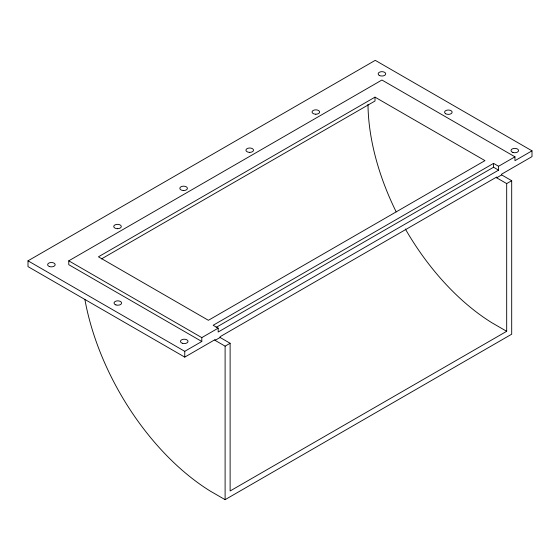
<?xml version="1.0" encoding="UTF-8"?>
<svg xmlns="http://www.w3.org/2000/svg" width="560" height="560" viewBox="0 0 560 560"><rect width="100%" height="100%" fill="white"/><g stroke="black" fill="none" stroke-linecap="round" stroke-linejoin="round"><path stroke-width="0.84" d="M230.118 343.266L220.094 337.477L220.094 336.7L496.657 177.03L496.657 177.8L506.681 183.589L506.681 331.31L230.118 490.98L230.118 343.266L225.106 346.157L215.075 340.368L215.075 339.598L184.751 357.112L28 266.609L28 260.82L375.249 60.34L532 150.836L532 156.625L501.669 174.139L501.669 174.909L511.693 180.698L511.693 334.201L225.106 499.66L210.413 491.176A189.063 109.158 60 0 1 84.896 299.537M68.775 260.82L201.796 337.617L201.796 341.481L68.775 264.684L68.775 260.82L381.934 80.017L514.955 156.821L514.955 160.678L532 150.836M375.004 97.146L98.434 256.816L208.397 320.299L484.96 160.629L375.004 97.146L375.004 101.003L101.465 258.93M498.575 166.271L493.563 163.38L213.157 325.269L218.169 328.167L218.169 332.024L498.575 170.135L498.575 166.271L514.955 156.821M216.181 327.383L493.563 167.237L498.575 170.135M201.796 337.617L218.169 328.167M28 260.82L184.751 351.323L201.796 341.481M215.075 340.368L220.094 337.477M496.657 177.8L501.669 174.909M506.681 183.589L511.693 180.698M506.681 331.31L492.163 322.924A181.972 105.063 60 0 1 405.356 229.012M493.563 163.38L493.563 167.237M225.106 346.157L225.106 499.66M184.751 351.323L184.751 357.112M396.186 211.855A181.972 105.063 60 0 1 367.99 104.342M315.826 114.198L314.846 114.121A3.78 2.184 0 0 1 313.152 110.467A3.78 2.184 0 0 1 319.48 111.447L319.606 112.014A3.78 2.184 0 0 1 315.826 114.198M249.718 152.362L248.738 152.292A3.78 2.184 0 0 1 247.044 148.638A3.78 2.184 0 0 1 253.372 149.618L253.498 150.178A3.78 2.184 0 0 1 249.718 152.362M183.61 190.533L182.63 190.456A3.78 2.184 0 0 1 180.936 186.802A3.78 2.184 0 0 1 187.264 187.782L187.39 188.349A3.78 2.184 0 0 1 183.61 190.533M117.502 228.697L116.522 228.62A3.78 2.184 0 0 1 114.828 224.973A3.78 2.184 0 0 1 121.156 225.946L121.282 226.513A3.78 2.184 0 0 1 117.502 228.697M512.897 152.439A3.78 2.184 0 0 0 518.567 150.549A3.78 2.184 0 0 0 512.897 148.659A3.78 2.184 0 0 0 512.897 152.439M445.69 113.743A3.78 2.184 0 0 0 452.011 112.763A3.78 2.184 0 0 0 447.384 110.089A3.78 2.184 0 0 0 445.69 113.743M379.26 75.39A3.78 2.184 0 0 0 385.588 74.41A3.78 2.184 0 0 0 380.961 71.736A3.78 2.184 0 0 0 379.26 75.39M49.504 266.574A3.78 2.184 0 0 0 55.174 264.684A3.78 2.184 0 0 0 49.504 262.794A3.78 2.184 0 0 0 49.504 266.574M115.927 304.92A3.78 2.184 0 0 0 121.604 303.03A3.78 2.184 0 0 0 115.927 301.14A3.78 2.184 0 0 0 115.927 304.92M182.357 343.273A3.78 2.184 0 0 0 188.027 341.383A3.78 2.184 0 0 0 182.357 339.493A3.78 2.184 0 0 0 182.357 343.273"/></g></svg>
